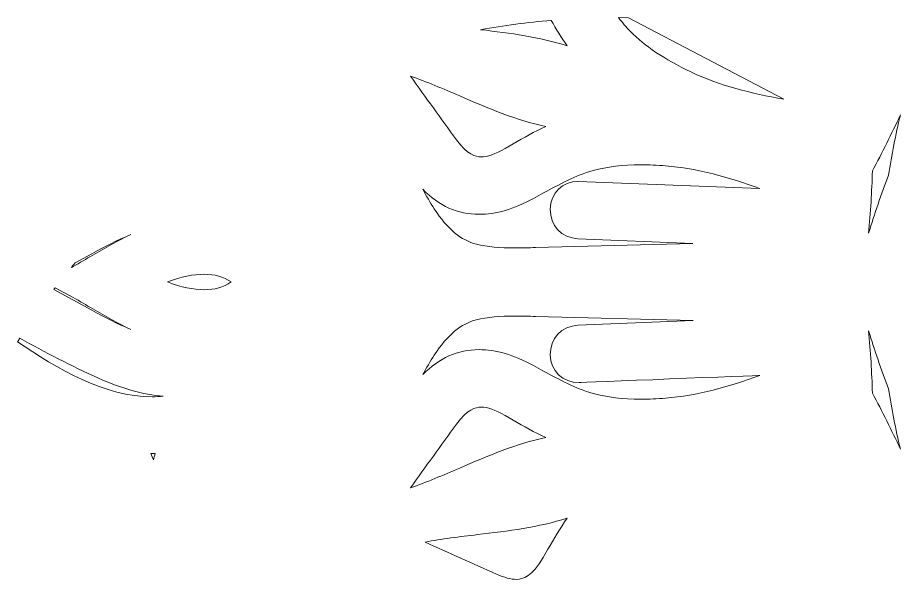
# Model space of a CAD drawing. Extents: x -223 to 646, y -387 to -15.
# Drawn here: x 282.25 to 332.1, y -61.57 to -29.84 of the extents above; entities that cross this region are included whole.
import ezdxf

# ---------------------------------------------------------------- set-up
doc = ezdxf.new("R2010")
doc.units = 0
doc.header["$MEASUREMENT"] = 0
doc.layers.add('Layer 1', color=7, linetype='Continuous', lineweight=0)

msp = doc.modelspace()

# ---------------------------------------------------------------- linework, layer by layer
at = {"layer": 'Layer 1'}
for points, knots in [([(316.186, -29.841), (316.39, -30.111), (316.608, -30.37), (316.852, -30.619), (317.664, -31.451), (318.748, -32.176), (320.264, -32.902), (321.887, -33.678), (323.683, -34.123), (325.515, -34.444), (325.515, -34.444), (316.753, -29.845), (316.753, -29.845), (316.753, -29.845), (316.186, -29.841), (316.186, -29.841)], [0, 0, 0, 0, 1, 1, 1, 2, 2, 2, 3, 3, 3, 4, 4, 4, 5, 5, 5, 5]), ([(308.395, -30.52), (310.054, -30.718), (311.735, -30.929), (313.284, -31.437), (312.949, -30.967), (312.657, -30.48), (312.377, -29.997), (311.034, -30.109), (309.705, -30.284), (308.395, -30.52)], [0, 0, 0, 0, 1, 1, 1, 2, 2, 2, 3, 3, 3, 3]), ([(304.432, -33.144), (305.292, -34.344), (306.153, -35.542), (307.023, -36.734), (307.65, -37.594), (308.097, -37.704), (308.417, -37.704), (308.773, -37.704), (309.229, -37.546), (309.773, -37.236), (309.773, -37.236), (310.237, -36.969), (310.237, -36.969), (310.825, -36.627), (311.427, -36.278), (312.073, -35.985), (310.411, -35.637), (308.792, -34.942), (307.211, -34.263), (306.261, -33.855), (305.338, -33.458), (304.432, -33.144)], [0, 0, 0, 0, 1, 1, 1, 2, 2, 2, 3, 3, 3, 4, 4, 4, 5, 5, 5, 6, 6, 6, 7, 7, 7, 7]), ([(330.521, -38.494), (330.485, -39.664), (330.414, -40.843), (330.306, -42.021), (330.637, -40.916), (331.013, -39.818), (331.431, -38.738), (331.609, -37.593), (331.832, -36.455), (332.098, -35.333), (331.602, -36.407), (331.075, -37.463), (330.521, -38.494)], [0, 0, 0, 0, 1, 1, 1, 2, 2, 2, 3, 3, 3, 4, 4, 4, 4]), ([(305.133, -39.538), (305.331, -39.92), (305.542, -40.29), (305.773, -40.64), (306.523, -41.78), (307.303, -42.433), (308.158, -42.635), (308.774, -42.782), (309.454, -42.847), (310.363, -42.847), (310.739, -42.847), (311.115, -42.836), (311.494, -42.826), (311.494, -42.826), (320.384, -42.592), (320.384, -42.592), (320.384, -42.592), (313.884, -42.33), (313.884, -42.33), (312.977, -42.293), (312.306, -41.571), (312.324, -40.649), (312.342, -39.758), (313.017, -39.087), (313.894, -39.087), (313.894, -39.087), (324.161, -39.499), (324.161, -39.499), (322.413, -38.861), (320.636, -38.348), (318.842, -38.209), (318.376, -38.173), (317.906, -38.15), (317.436, -38.15), (316.415, -38.15), (315.535, -38.258), (314.745, -38.48), (313.743, -38.761), (312.855, -39.248), (311.915, -39.762), (311.915, -39.762), (311.37, -40.059), (311.37, -40.059), (310.255, -40.659), (309.252, -40.95), (308.305, -40.95), (307.1, -40.95), (306.036, -40.476), (305.133, -39.538)], [0, 0, 0, 0, 1, 1, 1, 2, 2, 2, 3, 3, 3, 4, 4, 4, 5, 5, 5, 6, 6, 6, 7, 7, 7, 8, 8, 8, 9, 9, 9, 10, 10, 10, 11, 11, 11, 12, 12, 12, 13, 13, 13, 14, 14, 14, 15, 15, 15, 16, 16, 16, 16]), ([(285.28, -43.945), (285.28, -43.945), (285.373, -43.894), (285.373, -43.894), (285.75, -43.688), (286.124, -43.47), (286.499, -43.252), (287.186, -42.852), (287.889, -42.442), (288.629, -42.093), (287.881, -42.403), (287.137, -42.794), (286.443, -43.174), (286.443, -43.174), (285.487, -43.696), (285.487, -43.696), (285.418, -43.778), (285.349, -43.861), (285.28, -43.945)], [0, 0, 0, 0, 1, 1, 1, 2, 2, 2, 3, 3, 3, 4, 4, 4, 5, 5, 5, 6, 6, 6, 6]), ([(290.708, -44.772), (291.484, -45.065), (292.169, -45.21), (292.775, -45.21), (293.369, -45.21), (293.871, -45.066), (294.299, -44.772), (293.871, -44.478), (293.369, -44.334), (292.775, -44.334), (292.169, -44.334), (291.484, -44.479), (290.708, -44.772)], [0, 0, 0, 0, 1, 1, 1, 2, 2, 2, 3, 3, 3, 4, 4, 4, 4]), ([(286.443, -46.37), (287.137, -46.75), (287.881, -47.141), (288.629, -47.451), (287.889, -47.102), (287.186, -46.692), (286.499, -46.292), (286.124, -46.074), (285.75, -45.856), (285.373, -45.65), (285.373, -45.65), (284.362, -45.098), (284.362, -45.098), (284.338, -45.13), (284.314, -45.162), (284.29, -45.193), (284.29, -45.193), (286.443, -46.37), (286.443, -46.37)], [0, 0, 0, 0, 1, 1, 1, 2, 2, 2, 3, 3, 3, 4, 4, 4, 5, 5, 5, 6, 6, 6, 6]), ([(308.305, -48.594), (309.252, -48.594), (310.255, -48.885), (311.37, -49.485), (311.37, -49.485), (311.915, -49.782), (311.915, -49.782), (312.855, -50.296), (313.743, -50.783), (314.745, -51.064), (315.535, -51.286), (316.415, -51.394), (317.436, -51.394), (317.906, -51.394), (318.376, -51.371), (318.842, -51.334), (320.636, -51.195), (322.413, -50.683), (324.16, -50.045), (324.16, -50.045), (313.962, -50.456), (313.961, -50.456), (313.016, -50.456), (312.342, -49.785), (312.325, -48.895), (312.306, -47.973), (312.977, -47.251), (313.884, -47.214), (313.884, -47.214), (320.388, -46.952), (320.388, -46.952), (320.388, -46.952), (311.494, -46.718), (311.494, -46.718), (311.115, -46.708), (310.738, -46.697), (310.363, -46.697), (309.454, -46.697), (308.774, -46.762), (308.158, -46.909), (307.303, -47.111), (306.523, -47.764), (305.773, -48.904), (305.542, -49.254), (305.331, -49.624), (305.133, -50.006), (306.036, -49.068), (307.1, -48.594), (308.305, -48.594)], [0, 0, 0, 0, 1, 1, 1, 2, 2, 2, 3, 3, 3, 4, 4, 4, 5, 5, 5, 6, 6, 6, 7, 7, 7, 8, 8, 8, 9, 9, 9, 10, 10, 10, 11, 11, 11, 12, 12, 12, 13, 13, 13, 14, 14, 14, 15, 15, 15, 16, 16, 16, 16]), ([(330.521, -51.05), (331.075, -52.081), (331.602, -53.137), (332.098, -54.211), (331.832, -53.089), (331.609, -51.951), (331.431, -50.806), (331.013, -49.726), (330.637, -48.628), (330.306, -47.523), (330.414, -48.701), (330.485, -49.88), (330.521, -51.05)], [0, 0, 0, 0, 1, 1, 1, 2, 2, 2, 3, 3, 3, 4, 4, 4, 4]), ([(282.245, -48.144), (284.463, -49.691), (287.192, -51.255), (289.835, -51.255), (290.047, -51.255), (290.256, -51.245), (290.462, -51.226), (289.327, -51.127), (288.103, -50.787), (286.814, -50.21), (285.257, -49.515), (283.769, -48.726), (282.371, -47.948), (282.329, -48.013), (282.287, -48.079), (282.245, -48.144)], [0, 0, 0, 0, 1, 1, 1, 2, 2, 2, 3, 3, 3, 4, 4, 4, 5, 5, 5, 5]), ([(308.417, -51.84), (308.097, -51.84), (307.65, -51.95), (307.023, -52.81), (306.153, -54.002), (305.292, -55.2), (304.432, -56.4), (305.338, -56.085), (306.261, -55.689), (307.211, -55.281), (308.792, -54.602), (310.411, -53.907), (312.073, -53.559), (311.427, -53.266), (310.825, -52.917), (310.237, -52.575), (310.237, -52.575), (309.773, -52.308), (309.773, -52.308), (309.229, -51.998), (308.773, -51.84), (308.417, -51.84)], [0, 0, 0, 0, 1, 1, 1, 2, 2, 2, 3, 3, 3, 4, 4, 4, 5, 5, 5, 6, 6, 6, 7, 7, 7, 7]), ([(289.91, -54.823), (289.94, -54.7), (289.975, -54.578), (290.013, -54.459), (289.97, -54.459), (289.806, -54.459), (289.767, -54.459), (289.815, -54.58), (289.863, -54.702), (289.91, -54.823)], [0, 0, 0, 0, 1, 1, 1, 2, 2, 2, 3, 3, 3, 3]), ([(305.253, -59.46), (306.597, -60.07), (307.942, -60.677), (309.291, -61.274), (309.729, -61.468), (310.106, -61.567), (310.41, -61.567), (310.803, -61.567), (311.29, -61.42), (311.924, -60.334), (311.924, -60.334), (312.191, -59.871), (312.191, -59.871), (312.529, -59.283), (312.875, -58.681), (313.286, -58.105), (311.681, -58.63), (309.935, -58.837), (308.218, -59.041), (307.192, -59.162), (306.195, -59.28), (305.253, -59.46)], [0, 0, 0, 0, 1, 1, 1, 2, 2, 2, 3, 3, 3, 4, 4, 4, 5, 5, 5, 6, 6, 6, 7, 7, 7, 7])]:
    msp.add_open_spline(points, degree=3, knots=knots, dxfattribs=at)

doc.saveas('drawing.dxf')
